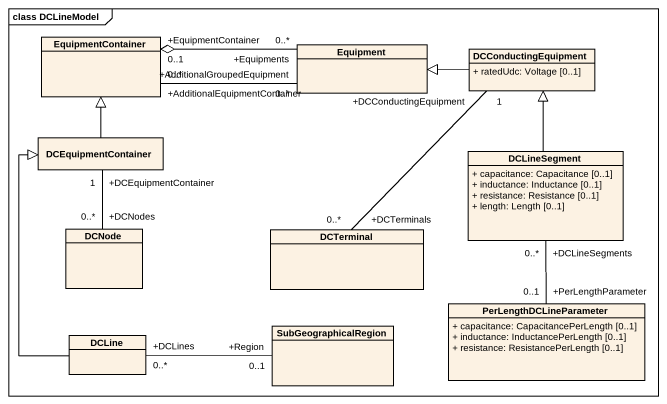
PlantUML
@startuml
mainframe class DCLineModel
hide circle
hide empty members
skinparam classAttributeIconSize 0
class EquipmentContainer
class Equipment
class DCConductingEquipment {
  + ratedUdc: Voltage [0..1]
}
class DCEquipmentContainer
class DCLineSegment {
  + capacitance: Capacitance [0..1]
  + inductance: Inductance [0..1]
  + resistance: Resistance [0..1]
  + length: Length [0..1]
}
class DCNode
class DCTerminal
class DCLine
class SubGeographicalRegion
class PerLengthDCLineParameter {
  + capacitance: CapacitancePerLength [0..1]
  + inductance: InductancePerLength [0..1]
  + resistance: ResistancePerLength [0..1]
}
EquipmentContainer "+EquipmentContainer\n0..1" o-right- "+Equipments\n0..*" Equipment
EquipmentContainer "+AdditionalEquipmentContainer\n0..*" -right- "+AdditionalGroupedEquipment\n0..*" Equipment
DCConductingEquipment -left-|> Equipment
DCConductingEquipment "+DCConductingEquipment\n1" -- "+DCTerminals\n0..*" DCTerminal
DCEquipmentContainer -up-|> EquipmentContainer
DCLineSegment -up-|> DCConductingEquipment
DCNode "+DCNodes\n0..*" -up- "+DCEquipmentContainer\n1" DCEquipmentContainer
DCLine -up-|> DCEquipmentContainer
DCLine "+DCLines\n0..*" -right- "+Region\n0..1" SubGeographicalRegion
PerLengthDCLineParameter "+PerLengthParameter\n0..1" -up- "+DCLineSegments\n0..*" DCLineSegment
@enduml
